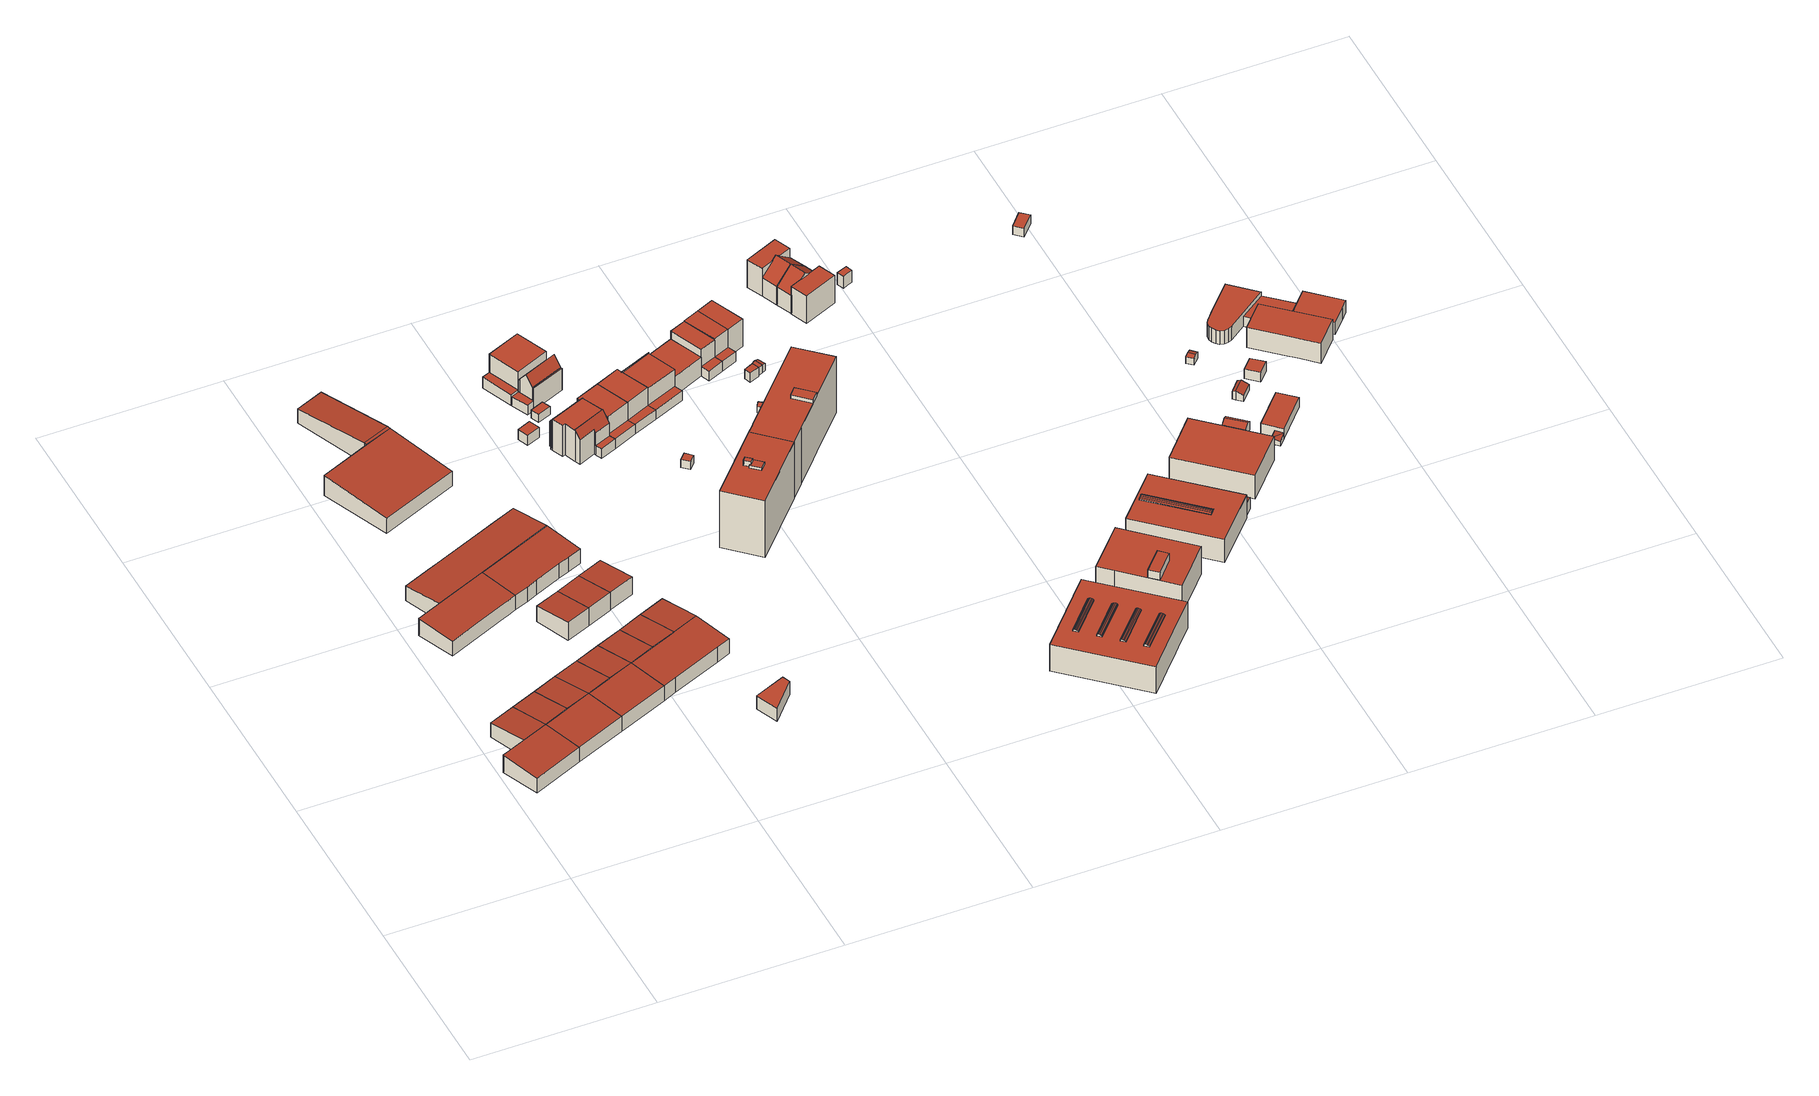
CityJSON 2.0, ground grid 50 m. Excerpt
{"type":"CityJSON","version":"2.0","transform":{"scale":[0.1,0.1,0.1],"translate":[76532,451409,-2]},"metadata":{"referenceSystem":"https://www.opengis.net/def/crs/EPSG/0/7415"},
"CityObjects":{
"building1":{"type":"Building","attributes":{"Volume":871.02,"Dakoppervlakte":167.24,"Muuroppervlakte":273.5,"Vloeroppervlakte":166.58,"hoogte_Z_max_in_m_NAP":5.71,"GEB_DOEL":"industriefunctie","dateOfConstruction":"1979-01-01","measuredHeight":5.72},"geometry":[{"type":"Solid","lod":"2","boundaries":[[[[0,1,2,3,4]],[[5,6,7,8,9]],[[5,9,1,0]],[[4,3,7,6,5,0]],[[7,3,2,8]],[[2,1,9,8]]]],"semantics":{"surfaces":[{"type":"GroundSurface"},{"type":"RoofSurface"},{"type":"WallSurface"}],"values":[[0,1,2,2,2,2]]}}]},
"building2":{"type":"Building","attributes":{"Volume":439.5,"Dakoppervlakte":85.41,"Muuroppervlakte":193.34,"Vloeroppervlakte":85.07,"hoogte_Z_max_in_m_NAP":5.71,"GEB_DOEL":"industriefunctie","dateOfConstruction":"1979-01-01","measuredHeight":5.65},"geometry":[{"type":"Solid","lod":"2","boundaries":[[[[10,11,12,13]],[[14,5,15,16]],[[12,11,16,15]],[[14,16,11,10]],[[14,10,13,5]],[[13,12,15,5]]]],"semantics":{"surfaces":[{"type":"GroundSurface"},{"type":"RoofSurface"},{"type":"WallSurface"}],"values":[[0,1,2,2,2,2]]}}]},
"building3":{"type":"Building","attributes":{"Volume":430.38,"Dakoppervlakte":84,"Muuroppervlakte":191.21,"Vloeroppervlakte":83.67,"hoogte_Z_max_in_m_NAP":5.71,"GEB_DOEL":"industriefunctie","dateOfConstruction":"1979-01-01","measuredHeight":5.63},"geometry":[{"type":"Solid","lod":"2","boundaries":[[[[13,12,17,18]],[[5,19,20,15]],[[17,12,15,20]],[[5,15,12,13]],[[18,19,5,13]],[[18,17,20,19]]]],"semantics":{"surfaces":[{"type":"GroundSurface"},{"type":"RoofSurface"},{"type":"WallSurface"}],"values":[[0,1,2,2,2,2]]}}]},
"building4":{"type":"Building","attributes":{"Volume":861.84,"Dakoppervlakte":167.31,"Muuroppervlakte":270.65,"Vloeroppervlakte":166.64,"hoogte_Z_max_in_m_NAP":5.71,"GEB_DOEL":"industriefunctie","dateOfConstruction":"1979-01-01","measuredHeight":5.66},"geometry":[{"type":"Solid","lod":"2","boundaries":[[[[1,0,21,22]],[[23,5,9,24]],[[0,5,23,21]],[[0,1,9,5]],[[22,24,9,1]],[[24,22,21,23]]]],"semantics":{"surfaces":[{"type":"GroundSurface"},{"type":"RoofSurface"},{"type":"WallSurface"}],"values":[[0,1,2,2,2,2]]}}]},
"building5":{"type":"Building","attributes":{"Volume":428.23,"Dakoppervlakte":83.01,"Muuroppervlakte":191.62,"Vloeroppervlakte":82.68,"hoogte_Z_max_in_m_NAP":5.71,"GEB_DOEL":"industriefunctie","dateOfConstruction":"1979-01-01","measuredHeight":5.67},"geometry":[{"type":"Solid","lod":"2","boundaries":[[[[25,26,27,21]],[[19,23,28,20]],[[23,19,25,21]],[[21,27,28,23]],[[26,20,28,27]],[[20,26,25,19]]]],"semantics":{"surfaces":[{"type":"GroundSurface"},{"type":"RoofSurface"},{"type":"WallSurface"}],"values":[[0,1,2,2,2,2]]}}]},
"building6":{"type":"Building","attributes":{"Volume":1281.34,"Dakoppervlakte":249.5,"Muuroppervlakte":346.56,"Vloeroppervlakte":270.67,"hoogte_Z_max_in_m_NAP":5.63,"GEB_DOEL":"industriefunctie","dateOfConstruction":"1979-01-01","measuredHeight":5.61},"geometry":[{"type":"MultiSurface","lod":"2","boundaries":[[[29,30,31,32,33,34,35]],[[36,37,38,39,40,41,42]],[[35,34,41,40]],[[29,35,40,39]],[[33,31,30,29,39,38,37,36,42]],[[42,41,34,33]]],"semantics":{"surfaces":[{"type":"GroundSurface"},{"type":"RoofSurface"},{"type":"WallSurface"}],"values":[0,1,2,2,2,2]}}]},
"building7":{"type":"Building","attributes":{"Volume":430.9,"Dakoppervlakte":84,"Muuroppervlakte":191.49,"Vloeroppervlakte":83.67,"hoogte_Z_max_in_m_NAP":5.71,"GEB_DOEL":"industriefunctie","dateOfConstruction":"1979-01-01","measuredHeight":5.64},"geometry":[{"type":"Solid","lod":"2","boundaries":[[[[43,44,45,46]],[[23,47,48,28]],[[43,46,28,48]],[[28,46,45,23]],[[44,47,23,45]],[[44,43,48,47]]]],"semantics":{"surfaces":[{"type":"GroundSurface"},{"type":"RoofSurface"},{"type":"WallSurface"}],"values":[[0,1,2,2,2,2]]}}]},
"building8":{"type":"Building","attributes":{"Volume":865.44,"Dakoppervlakte":166.97,"Muuroppervlakte":272.09,"Vloeroppervlakte":166.31,"hoogte_Z_max_in_m_NAP":5.71,"GEB_DOEL":"industriefunctie","dateOfConstruction":"1979-01-01","measuredHeight":5.69},"geometry":[{"type":"Solid","lod":"2","boundaries":[[[[49,50,22,21]],[[51,23,24,52]],[[51,49,21,23]],[[21,22,24,23]],[[50,52,24,22]],[[51,52,50,49]]]],"semantics":{"surfaces":[{"type":"GroundSurface"},{"type":"RoofSurface"},{"type":"WallSurface"}],"values":[[0,1,2,2,2,2]]}}]},
"building9":{"type":"Building","attributes":{"Volume":427.81,"Dakoppervlakte":83.23,"Muuroppervlakte":191.18,"Vloeroppervlakte":82.9,"hoogte_Z_max_in_m_NAP":5.71,"GEB_DOEL":"industriefunctie","dateOfConstruction":"1979-01-01","measuredHeight":5.65},"geometry":[{"type":"Solid","lod":"2","boundaries":[[[[44,43,53,54]],[[47,51,55,48]],[[53,43,48,55]],[[47,48,43,44]],[[47,44,54,51]],[[54,53,55,51]]]],"semantics":{"surfaces":[{"type":"GroundSurface"},{"type":"RoofSurface"},{"type":"WallSurface"}],"values":[[0,1,2,2,2,2]]}}]},
"building10":{"type":"Building","attributes":{"Volume":2204.13,"Dakoppervlakte":424.39,"Muuroppervlakte":516.07,"Vloeroppervlakte":422.9,"hoogte_Z_max_in_m_NAP":5.63,"GEB_DOEL":"industriefunctie","dateOfConstruction":"1979-01-01","measuredHeight":5.67},"geometry":[{"type":"Solid","lod":"2","boundaries":[[[[56,57,58,59,60,61,35,62,63,64]],[[65,66,67,68,69,40,70,71,72,73]],[[70,61,60,71]],[[61,70,40,69,68,63,62,35]],[[67,64,63,68]],[[67,66,65,73,72,71,60,59,58,57,56,64]]]],"semantics":{"surfaces":[{"type":"GroundSurface"},{"type":"RoofSurface"},{"type":"WallSurface"}],"values":[[0,1,2,2,2,2]]}}]},
"building11":{"type":"Building","attributes":{"Volume":406.27,"Dakoppervlakte":76.47,"Muuroppervlakte":188.69,"Vloeroppervlakte":76.23,"hoogte_Z_max_in_m_NAP":5.67,"GEB_DOEL":"industriefunctie","dateOfConstruction":"2003-01-01","measuredHeight":5.74},"geometry":[{"type":"Solid","lod":"2","boundaries":[[[[74,75,76,77]],[[78,79,80,81]],[[76,75,80,79]],[[75,74,81,80]],[[78,81,74,77]],[[77,76,79,78]]]],"semantics":{"surfaces":[{"type":"GroundSurface"},{"type":"RoofSurface"},{"type":"WallSurface"}],"values":[[0,1,2,2,2,2]]}}]},
"building12":{"type":"Building","attributes":{"Volume":2698.04,"Dakoppervlakte":483.05,"Muuroppervlakte":493.08,"Vloeroppervlakte":481.31,"hoogte_Z_max_in_m_NAP":6.41,"GEB_DOEL":"industriefunctie","dateOfConstruction":"1979-01-01","measuredHeight":6.5},"geometry":[{"type":"Solid","lod":"2","boundaries":[[[[82,83,84,85,86]],[[87,88,89,90,91]],[[87,86,85,84,89,88]],[[84,83,90,89]],[[82,91,90,83]],[[87,91,82,86]]]],"semantics":{"surfaces":[{"type":"GroundSurface"},{"type":"RoofSurface"},{"type":"WallSurface"}],"values":[[0,1,2,2,2,2]]}}]},
"building13":{"type":"Building","attributes":{"Volume":439.8,"Dakoppervlakte":85.73,"Muuroppervlakte":193.16,"Vloeroppervlakte":85.39,"hoogte_Z_max_in_m_NAP":5.71,"GEB_DOEL":"industriefunctie","dateOfConstruction":"1979-01-01","measuredHeight":5.64},"geometry":[{"type":"Solid","lod":"2","boundaries":[[[[54,53,92,93]],[[51,94,95,55]],[[92,53,55,95]],[[55,53,54,51]],[[93,94,51,54]],[[93,92,95,94]]]],"semantics":{"surfaces":[{"type":"GroundSurface"},{"type":"RoofSurface"},{"type":"WallSurface"}],"values":[[0,1,2,2,2,2]]}}]},
"building14":{"type":"Building","attributes":{"Volume":1312.26,"Dakoppervlakte":253.87,"Muuroppervlakte":353.5,"Vloeroppervlakte":252.98,"hoogte_Z_max_in_m_NAP":5.63,"GEB_DOEL":"industriefunctie","dateOfConstruction":"1979-01-01","measuredHeight":5.65},"geometry":[{"type":"Solid","lod":"2","boundaries":[[[[96,29,35,61,97,98,99,100]],[[101,102,103,70,40,39,104,105]],[[61,35,40,70]],[[35,29,39,40]],[[29,96,104,39]],[[105,104,96,100]],[[100,99,101,105]],[[102,101,99,98]],[[98,97,103,102]],[[97,61,70,103]]]],"semantics":{"surfaces":[{"type":"GroundSurface"},{"type":"RoofSurface"},{"type":"WallSurface"}],"values":[[0,1,2,2,2,2,2,2,2,2]]}}]},
"building15":{"type":"Building","attributes":{"Volume":1049.95,"Dakoppervlakte":187.93,"Muuroppervlakte":345.58,"Vloeroppervlakte":187.18,"hoogte_Z_max_in_m_NAP":6.45,"GEB_DOEL":"industriefunctie","dateOfConstruction":"1979-01-01","measuredHeight":6.56},"geometry":[{"type":"Solid","lod":"2","boundaries":[[[[85,106,107,108,109,86]],[[88,87,110,111]],[[112,113,111,110]],[[87,88,85,86]],[[108,107,113,112]],[[107,106,111,113]],[[87,86,109,108,112,110]],[[106,85,88,111]]]],"semantics":{"surfaces":[{"type":"GroundSurface"},{"type":"RoofSurface"},{"type":"WallSurface"}],"values":[[0,1,1,2,2,2,2,2]]}}]},
"building16":{"type":"Building","attributes":{"Volume":421.11,"Dakoppervlakte":79.21,"Muuroppervlakte":191.66,"Vloeroppervlakte":78.96,"hoogte_Z_max_in_m_NAP":5.68,"GEB_DOEL":"industriefunctie","dateOfConstruction":"2003-01-01","measuredHeight":5.74},"geometry":[{"type":"Solid","lod":"2","boundaries":[[[[114,76,75,115]],[[80,79,116,117]],[[80,75,76,79]],[[116,79,76,114]],[[116,114,115,117]],[[75,80,117,115]]]],"semantics":{"surfaces":[{"type":"GroundSurface"},{"type":"RoofSurface"},{"type":"WallSurface"}],"values":[[0,1,2,2,2,2]]}}]},
"building17":{"type":"Building","attributes":{"Volume":430.79,"Dakoppervlakte":83.38,"Muuroppervlakte":192.35,"Vloeroppervlakte":83.05,"hoogte_Z_max_in_m_NAP":5.71,"GEB_DOEL":"industriefunctie","dateOfConstruction":"1979-01-01","measuredHeight":5.68},"geometry":[{"type":"Solid","lod":"2","boundaries":[[[[118,119,120,121]],[[94,122,123,95]],[[118,121,95,123]],[[95,121,120,94]],[[119,122,94,120]],[[118,123,122,119]]]],"semantics":{"surfaces":[{"type":"GroundSurface"},{"type":"RoofSurface"},{"type":"WallSurface"}],"values":[[0,1,2,2,2,2]]}}]},
"building18":{"type":"Building","attributes":{"Volume":1318.13,"Dakoppervlakte":254.86,"Muuroppervlakte":354.88,"Vloeroppervlakte":253.85,"hoogte_Z_max_in_m_NAP":5.71,"GEB_DOEL":"industriefunctie","dateOfConstruction":"1979-01-01","measuredHeight":5.68},"geometry":[{"type":"Solid","lod":"2","boundaries":[[[[124,125,126,127,50,49]],[[128,129,51,52,130,131]],[[124,49,51,129]],[[50,127,130,52]],[[131,130,127,126]],[[125,128,131,126]],[[49,50,52,51]],[[129,128,125,124]]]],"semantics":{"surfaces":[{"type":"GroundSurface"},{"type":"RoofSurface"},{"type":"WallSurface"}],"values":[[0,1,2,2,2,2,2,2]]}}]},
"building19":{"type":"Building","attributes":{"Volume":422.95,"Dakoppervlakte":79.86,"Muuroppervlakte":191.62,"Vloeroppervlakte":79.61,"hoogte_Z_max_in_m_NAP":5.68,"GEB_DOEL":"industriefunctie","dateOfConstruction":"2003-01-01","measuredHeight":5.72},"geometry":[{"type":"Solid","lod":"2","boundaries":[[[[132,133,134,135]],[[117,116,136,137]],[[117,132,135,116]],[[135,134,136,116]],[[136,134,133,137]],[[133,132,117,137]]]],"semantics":{"surfaces":[{"type":"GroundSurface"},{"type":"RoofSurface"},{"type":"WallSurface"}],"values":[[0,1,2,2,2,2]]}}]},
"building20":{"type":"Building","attributes":{"Volume":452.72,"Dakoppervlakte":86.94,"Muuroppervlakte":197.26,"Vloeroppervlakte":86.6,"hoogte_Z_max_in_m_NAP":5.71,"GEB_DOEL":"industriefunctie","dateOfConstruction":"1979-01-01","measuredHeight":5.72},"geometry":[{"type":"Solid","lod":"2","boundaries":[[[[118,138,124,119]],[[129,139,123,122]],[[119,124,129,122]],[[129,124,138,139]],[[118,123,139,138]],[[123,118,119,122]]]],"semantics":{"surfaces":[{"type":"GroundSurface"},{"type":"RoofSurface"},{"type":"WallSurface"}],"values":[[0,1,2,2,2,2]]}}]},
"building21":{"type":"Building","attributes":{"Volume":180.31,"Dakoppervlakte":42.9,"Muuroppervlakte":120.93,"Vloeroppervlakte":42.9,"hoogte_Z_max_in_m_NAP":4.22,"GEB_DOEL":"overige gebruiksfunctie","dateOfConstruction":"2004-01-01","measuredHeight":4.2},"geometry":[{"type":"Solid","lod":"2","boundaries":[[[[140,141,142,143]],[[144,145,146,147]],[[142,145,144,143]],[[142,141,146,145]],[[146,141,140,147]],[[140,143,144,147]]]],"semantics":{"surfaces":[{"type":"GroundSurface"},{"type":"RoofSurface"},{"type":"WallSurface"}],"values":[[0,1,2,2,2,2]]}}]},
"building22":{"type":"Building","attributes":{"Volume":42.44,"Dakoppervlakte":12.78,"Muuroppervlakte":47.75,"Vloeroppervlakte":12.78,"hoogte_Z_max_in_m_NAP":2.53,"GEB_DOEL":"onbekend","dateOfConstruction":"2015-01-01","measuredHeight":3.32},"geometry":[{"type":"Solid","lod":"2","boundaries":[[[[148,149,150,151]],[[152,153,154,155]],[[148,151,155,154]],[[151,150,152,155]],[[149,153,152,150]],[[148,154,153,149]]]],"semantics":{"surfaces":[{"type":"GroundSurface"},{"type":"RoofSurface"},{"type":"WallSurface"}],"values":[[0,1,2,2,2,2]]}}]},
"building23":{"type":"Building","attributes":{"Volume":25.96,"Dakoppervlakte":9.81,"Muuroppervlakte":33.98,"Vloeroppervlakte":9.81,"hoogte_Z_max_in_m_NAP":2.54,"GEB_DOEL":"onbekend","dateOfConstruction":"2015-01-01","measuredHeight":2.65},"geometry":[{"type":"Solid","lod":"2","boundaries":[[[[156,157,158,159]],[[160,161,162,163]],[[156,159,161,160]],[[159,158,162,161]],[[162,158,157,163]],[[157,156,160,163]]]],"semantics":{"surfaces":[{"type":"GroundSurface"},{"type":"RoofSurface"},{"type":"WallSurface"}],"values":[[0,1,2,2,2,2]]}}]},
"building24":{"type":"Building","attributes":{"Volume":1027.48,"Dakoppervlakte":139.27,"Muuroppervlakte":381.66,"Vloeroppervlakte":113.25,"hoogte_Z_max_in_m_NAP":10.11,"GEB_DOEL":"woonfunctie","dateOfConstruction":"2015-01-01","measuredHeight":10.22},"geometry":[{"type":"Solid","lod":"2","boundaries":[[[[164,165,166,167,168,169,170,171,172,173,174,175,176,177,178,179]],[[180,181,182,183,184,185]],[[186,187,188,189,190,191]],[[192,193,194,195,196,197]],[[198,199,200,201]],[[185,179,178,180]],[[180,178,177,181]],[[177,176,182,181]],[[183,169,168,184]],[[184,168,167,191,190]],[[191,167,166,186]],[[188,187,165,164]],[[185,189,188,164,179]],[[190,189,185,184]],[[194,193,198,170,169,183]],[[195,182,176,175,196]],[[175,174,197,196]],[[192,197,174,173,199]],[[171,170,198,201]],[[172,200,199,173]],[[171,201,200,172]],[[199,198,193,192]],[[194,183,182,195]],[[187,186,166,165]]]],"semantics":{"surfaces":[{"type":"GroundSurface"},{"type":"RoofSurface"},{"type":"WallSurface"}],"values":[[0,1,1,1,1,2,2,2,2,2,2,2,2,2,2,2,2,2,2,2,2,2,2,2]]}}]},
"building25":{"type":"Building","attributes":{"Volume":978.69,"Dakoppervlakte":118.66,"Muuroppervlakte":384.11,"Vloeroppervlakte":118.66,"hoogte_Z_max_in_m_NAP":9.33,"GEB_DOEL":"woonfunctie","dateOfConstruction":"2017-01-01","measuredHeight":9.38},"geometry":[{"type":"Solid","lod":"2","boundaries":[[[[202,203,204,205,206,207]],[[208,209,210,211]],[[212,213,214,215]],[[202,207,209,208]],[[207,206,215,210,209]],[[203,202,208,211,214]],[[215,206,205,212]],[[205,204,213,212]],[[214,213,204,203]],[[214,211,210,215]]]],"semantics":{"surfaces":[{"type":"GroundSurface"},{"type":"RoofSurface"},{"type":"WallSurface"}],"values":[[0,1,1,2,2,2,2,2,2,2]]}}]},
"building26":{"type":"Building","attributes":{"Volume":464.04,"Dakoppervlakte":89.88,"Muuroppervlakte":244.15,"Vloeroppervlakte":62.99,"hoogte_Z_max_in_m_NAP":9.89,"GEB_DOEL":"woonfunctie","dateOfConstruction":"2015-01-01","measuredHeight":9.99},"geometry":[{"type":"Solid","lod":"2","boundaries":[[[[216,217,218,219,220,204,203,202,221]],[[222,223,224,225]],[[226,224,223,227]],[[228,229,230,231,232,233]],[[234,235,236,237]],[[238,239,240,241]],[[227,223,216,221,238]],[[217,216,223,222,237]],[[228,203,204,229]],[[204,220,230,229]],[[237,236,218,217]],[[236,235,231,219,218]],[[231,235,234,232]],[[239,238,221,202]],[[203,228,240,239,202]],[[240,228,233,241]],[[241,226,227,238]],[[241,233,232,234,225,224,226]],[[225,234,237,222]],[[219,231,230,220]]]],"semantics":{"surfaces":[{"type":"GroundSurface"},{"type":"RoofSurface"},{"type":"WallSurface"}],"values":[[0,1,1,1,1,1,2,2,2,2,2,2,2,2,2,2,2,2,2,2]]}}]},
"building27":{"type":"Building","attributes":{"Volume":691.19,"Dakoppervlakte":89.51,"Muuroppervlakte":319.55,"Vloeroppervlakte":89.51,"hoogte_Z_max_in_m_NAP":8.75,"GEB_DOEL":"woonfunctie","dateOfConstruction":"2015-01-01","measuredHeight":8.86},"geometry":[{"type":"Solid","lod":"2","boundaries":[[[[167,242,243,244,171,245]],[[246,247,248,249]],[[201,250,251,252]],[[243,242,247,246,251]],[[167,248,247,242]],[[167,245,252,249,248]],[[245,171,201,252]],[[171,244,250,201]],[[244,243,251,250]],[[252,251,246,249]]]],"semantics":{"surfaces":[{"type":"GroundSurface"},{"type":"RoofSurface"},{"type":"WallSurface"}],"values":[[0,1,1,2,2,2,2,2,2,2]]}}]},
"building28":{"type":"Building","attributes":{"Volume":4784.88,"Dakoppervlakte":261.88,"Muuroppervlakte":1264.85,"Vloeroppervlakte":261.88,"hoogte_Z_max_in_m_NAP":19.73,"GEB_DOEL":"woonfunctie","dateOfConstruction":"2018-01-01","measuredHeight":19.78},"geometry":[{"type":"Solid","lod":"2","boundaries":[[[[253,254,255,256]],[[257,258,259,260],[261,262,263,264,265,266,267,268]],[[269,270,271,272,273,274,275,276]],[[277,278,279,280]],[[259,254,253,260]],[[253,256,257,260]],[[254,259,258,255]],[[275,274,280,279]],[[270,269,264,263]],[[270,263,262,271]],[[271,262,261,272]],[[272,261,268,273]],[[269,276,265,264]],[[277,267,266,278]],[[279,278,266,265,276,275]],[[280,274,273,268,267,277]],[[256,255,258,257]]]],"semantics":{"surfaces":[{"type":"GroundSurface"},{"type":"RoofSurface"},{"type":"WallSurface"}],"values":[[0,1,1,1,2,2,2,2,2,2,2,2,2,2,2,2,2]]}}]},
"building29":{"type":"Building","attributes":{"Volume":15.16,"Dakoppervlakte":6.11,"Muuroppervlakte":24.53,"Vloeroppervlakte":6.11,"hoogte_Z_max_in_m_NAP":2.3,"GEB_DOEL":"onbekend","dateOfConstruction":"2017-01-01","measuredHeight":2.48},"geometry":[{"type":"Solid","lod":"2","boundaries":[[[[281,282,283,284]],[[285,286,287,288]],[[285,281,284,286]],[[284,283,287,286]],[[282,288,287,283]],[[282,281,285,288]]]],"semantics":{"surfaces":[{"type":"GroundSurface"},{"type":"RoofSurface"},{"type":"WallSurface"}],"values":[[0,1,2,2,2,2]]}}]},
"building30":{"type":"Building","attributes":{"Volume":692.75,"Dakoppervlakte":90.22,"Muuroppervlakte":318.99,"Vloeroppervlakte":90.22,"hoogte_Z_max_in_m_NAP":8.71,"GEB_DOEL":"woonfunctie","dateOfConstruction":"2015-01-01","measuredHeight":8.82},"geometry":[{"type":"Solid","lod":"2","boundaries":[[[[289,290,291,244,243,242]],[[292,247,246,293]],[[250,294,295,251]],[[290,289,292,293,295]],[[289,242,247,292]],[[246,247,242,243,251]],[[251,243,244,250]],[[294,250,244,291]],[[294,291,290,295]],[[251,295,293,246]]]],"semantics":{"surfaces":[{"type":"GroundSurface"},{"type":"RoofSurface"},{"type":"WallSurface"}],"values":[[0,1,1,2,2,2,2,2,2,2]]}}]},
"building31":{"type":"Building","attributes":{"Volume":884.4,"Dakoppervlakte":132.6,"Muuroppervlakte":333.47,"Vloeroppervlakte":119,"hoogte_Z_max_in_m_NAP":8.91,"GEB_DOEL":"woonfunctie","dateOfConstruction":"2014-01-01","measuredHeight":9.03},"geometry":[{"type":"Solid","lod":"2","boundaries":[[[[296,297,291,290,298,289,299,300]],[[301,302,303,304]],[[305,306,307,308]],[[294,309,310,295]],[[298,290,295,301,304]],[[303,300,299,305,308]],[[299,289,306,305]],[[289,298,304,307,306]],[[308,307,304,303]],[[290,291,294,295]],[[291,297,309,294]],[[296,310,309,297]],[[310,302,301,295]],[[296,300,303,302,310]]]],"semantics":{"surfaces":[{"type":"GroundSurface"},{"type":"RoofSurface"},{"type":"WallSurface"}],"values":[[0,1,1,1,2,2,2,2,2,2,2,2,2,2]]}}]},
"building32":{"type":"Building","attributes":{"Volume":584.83,"Dakoppervlakte":95.85,"Muuroppervlakte":244.29,"Vloeroppervlakte":95.81,"hoogte_Z_max_in_m_NAP":8.91,"GEB_DOEL":"woonfunctie","dateOfConstruction":"2015-01-01","measuredHeight":9.04},"geometry":[{"type":"Solid","lod":"2","boundaries":[[[[311,312,313,296,300,299]],[[314,315,316,317,318]],[[319,305,308]],[[313,312,314,318]],[[299,320,315,314,312,311]],[[313,318,317,296]],[[315,320,305,319]],[[308,305,320,316]],[[296,317,316,320,299,300]],[[319,308,316,315]]]],"semantics":{"surfaces":[{"type":"GroundSurface"},{"type":"RoofSurface"},{"type":"WallSurface"}],"values":[[0,1,1,2,2,2,2,2,2,2]]}}]},
"building33":{"type":"Building","attributes":{"Volume":6848.56,"Dakoppervlakte":375.97,"Muuroppervlakte":1624.49,"Vloeroppervlakte":375.98,"hoogte_Z_max_in_m_NAP":19.27,"GEB_DOEL":"woonfunctie","dateOfConstruction":"2016-01-01","measuredHeight":19.25},"geometry":[{"type":"Solid","lod":"2","boundaries":[[[[256,321,322,323,324,325,326,327,328,329,330,331,253]],[[332,333,334,335,336,337,257,260,338,339,340,341,342,343,344]],[[345,346,347,348]],[[327,326,332,344]],[[334,324,323,322,336,335]],[[322,321,337,336]],[[321,256,257,337]],[[256,253,260,257]],[[253,331,338,260]],[[345,348,342,341]],[[340,346,345,341]],[[340,339,347,346]],[[347,339,342,348]],[[326,325,324,334,333,332]],[[338,331,330,329,328,327,344,343,342,339]]]],"semantics":{"surfaces":[{"type":"GroundSurface"},{"type":"RoofSurface"},{"type":"WallSurface"}],"values":[[0,1,1,2,2,2,2,2,2,2,2,2,2,2,2]]}}]},
"building34":{"type":"Building","attributes":{"Volume":450.12,"Dakoppervlakte":59.58,"Muuroppervlakte":271.86,"Vloeroppervlakte":59.58,"hoogte_Z_max_in_m_NAP":8.61,"GEB_DOEL":"woonfunctie","dateOfConstruction":"2015-01-01","measuredHeight":8.7},"geometry":[{"type":"Solid","lod":"2","boundaries":[[[[349,350,313,312,351,352]],[[353,354,355,356]],[[357,358,359,360]],[[352,351,353,356,359]],[[353,351,312,354]],[[355,354,312,313,360]],[[313,350,357,360]],[[357,350,349,358]],[[358,349,352,359]],[[356,355,360,359]]]],"semantics":{"surfaces":[{"type":"GroundSurface"},{"type":"RoofSurface"},{"type":"WallSurface"}],"values":[[0,1,1,2,2,2,2,2,2,2]]}}]},
"building35":{"type":"Building","attributes":{"Volume":11.98,"Dakoppervlakte":5.92,"Muuroppervlakte":19.94,"Vloeroppervlakte":5.07,"hoogte_Z_max_in_m_NAP":2.42,"GEB_DOEL":"onbekend","dateOfConstruction":"2016-01-01","measuredHeight":2.66},"geometry":[{"type":"Solid","lod":"2","boundaries":[[[[361,362,363,364,365,366]],[[367,368,369,370]],[[371,372,369,368]],[[364,363,367,370]],[[366,372,371,361]],[[365,369,372,366]],[[368,367,363,362,361,371]],[[365,364,370,369]]]],"semantics":{"surfaces":[{"type":"GroundSurface"},{"type":"RoofSurface"},{"type":"WallSurface"}],"values":[[0,1,1,2,2,2,2,2]]}}]},
"building36":{"type":"Building","attributes":{"Volume":466.03,"Dakoppervlakte":60.28,"Muuroppervlakte":279.03,"Vloeroppervlakte":60.28,"hoogte_Z_max_in_m_NAP":8.76,"GEB_DOEL":"woonfunctie","dateOfConstruction":"2015-01-01","measuredHeight":8.91},"geometry":[{"type":"Solid","lod":"2","boundaries":[[[[373,374,349,352,351,375,376]],[[377,378,379,380]],[[359,358,381,382,383]],[[383,376,375,378,377]],[[379,378,375,351]],[[380,379,351,352,359]],[[352,349,358,359]],[[349,374,381,358]],[[383,382,381,374,373,376]],[[383,377,380,359]]]],"semantics":{"surfaces":[{"type":"GroundSurface"},{"type":"RoofSurface"},{"type":"WallSurface"}],"values":[[0,1,1,2,2,2,2,2,2,2]]}}]},
"building37":{"type":"Building","attributes":{"Volume":16.55,"Dakoppervlakte":5.64,"Muuroppervlakte":28.33,"Vloeroppervlakte":5.64,"hoogte_Z_max_in_m_NAP":2.45,"GEB_DOEL":"onbekend","dateOfConstruction":"2015-01-01","measuredHeight":2.94},"geometry":[{"type":"Solid","lod":"2","boundaries":[[[[384,385,386,387]],[[388,389,390,391]],[[391,386,385,388]],[[385,384,389,388]],[[387,390,389,384]],[[387,386,391,390]]]],"semantics":{"surfaces":[{"type":"GroundSurface"},{"type":"RoofSurface"},{"type":"WallSurface"}],"values":[[0,1,2,2,2,2]]}}]},
"building38":{"type":"Building","attributes":{"Volume":5886.95,"Dakoppervlakte":679.56,"Muuroppervlakte":934.88,"Vloeroppervlakte":674.94,"hoogte_Z_max_in_m_NAP":9.07,"GEB_DOEL":"industriefunctie","dateOfConstruction":"1975-01-01","measuredHeight":9.2},"geometry":[{"type":"Solid","lod":"2","boundaries":[[[[392,393,394,395,396,397,398,399,400,401]],[[402,403,404,405,406,407,408,409,410,411],[412,413,414,415],[416,417,418,419],[420,421,422,423,424],[425,426,427,428]],[[429,430,431,432]],[[433,434,430,429]],[[435,436,434,433]],[[437,436,435,438]],[[438,439,440,437]],[[441,442,443,444]],[[445,446,443,442]],[[447,448,446,445]],[[449,448,447,450]],[[451,449,450,452]],[[453,454,455,456]],[[457,455,454,458]],[[459,460,457,458]],[[459,461,462,460]],[[463,464,462,461]],[[465,466,467,468]],[[468,469,470,465]],[[471,470,469,472]],[[472,473,474,471]],[[467,466,475,476]],[[405,392,401,400,407,406]],[[400,399,408,407]],[[408,399,398,397,410,409]],[[392,405,404,403,402,411,410,397,396,395,394,393]],[[438,435,433,429,432,419,418,439]],[[439,418,417,440]],[[430,434,436,437,440,417,416,431]],[[432,431,416,419]],[[450,447,445,442,441,426,425,452]],[[428,451,452,425]],[[443,446,448,449,451,428,427,444]],[[441,444,427,426]],[[461,459,458,454,453,414,413,463]],[[463,413,412,464]],[[455,457,460,462,464,412,415,456]],[[473,472,469,468,422,421]],[[420,474,473,421]],[[466,465,470,471,474,420,424,475]],[[475,424,423,476]],[[468,467,476,423,422]],[[453,456,415,414]]]],"semantics":{"surfaces":[{"type":"GroundSurface"},{"type":"RoofSurface"},{"type":"WallSurface"}],"values":[[0,1,1,1,1,1,1,1,1,1,1,1,1,1,1,1,1,1,1,1,1,1,2,2,2,2,2,2,2,2,2,2,2,2,2,2,2,2,2,2,2,2,2]]}}]},
"building39":{"type":"Building","attributes":{"Volume":453.37,"Dakoppervlakte":51.17,"Muuroppervlakte":267.92,"Vloeroppervlakte":51.17,"hoogte_Z_max_in_m_NAP":8.75,"GEB_DOEL":"woonfunctie","dateOfConstruction":"2016-01-01","measuredHeight":8.86},"geometry":[{"type":"Solid","lod":"2","boundaries":[[[[375,477,478,373]],[[378,479,480,481]],[[375,373,479,378]],[[373,478,480,479]],[[477,481,480,478]],[[378,481,477,375]]]],"semantics":{"surfaces":[{"type":"GroundSurface"},{"type":"RoofSurface"},{"type":"WallSurface"}],"values":[[0,1,2,2,2,2]]}}]},
"building40":{"type":"Building","attributes":{"Volume":13.02,"Dakoppervlakte":5.57,"Muuroppervlakte":21.73,"Vloeroppervlakte":5.34,"hoogte_Z_max_in_m_NAP":2.31,"GEB_DOEL":"onbekend","dateOfConstruction":"2016-01-01","measuredHeight":2.61},"geometry":[{"type":"Solid","lod":"2","boundaries":[[[[482,483,484,485,486,487]],[[488,489,490,491]],[[492,493,491,490]],[[492,482,487,493]],[[488,485,484,489]],[[483,490,489,484]],[[493,487,486,485,488,491]],[[492,490,483,482]]]],"semantics":{"surfaces":[{"type":"GroundSurface"},{"type":"RoofSurface"},{"type":"WallSurface"}],"values":[[0,1,1,2,2,2,2,2]]}}]},
"building41":{"type":"Building","attributes":{"Volume":2996.79,"Dakoppervlakte":330.28,"Muuroppervlakte":708.32,"Vloeroppervlakte":330.28,"hoogte_Z_max_in_m_NAP":11.11,"GEB_DOEL":"industriefunctie","dateOfConstruction":"1971-01-01","measuredHeight":11.22},"geometry":[{"type":"Solid","lod":"2","boundaries":[[[[494,495,496,497,498,499,500]],[[501,502,503,504,505,506,507],[508,509,510,511]],[[512,513,514,515]],[[496,495,506,505]],[[507,506,495,494]],[[494,500,501,507]],[[500,499,502,501]],[[499,498,503,502]],[[509,512,515,510]],[[508,513,512,509]],[[511,514,513,508]],[[515,514,511,510]],[[503,498,497,496,505,504]]]],"semantics":{"surfaces":[{"type":"GroundSurface"},{"type":"RoofSurface"},{"type":"WallSurface"}],"values":[[0,1,1,2,2,2,2,2,2,2,2,2,2]]}}]},
"building42":{"type":"Building","attributes":{"Volume":430.25,"Dakoppervlakte":48.11,"Muuroppervlakte":264.7,"Vloeroppervlakte":48.11,"hoogte_Z_max_in_m_NAP":8.8,"GEB_DOEL":"woonfunctie","dateOfConstruction":"2015-01-01","measuredHeight":8.94},"geometry":[{"type":"Solid","lod":"2","boundaries":[[[[516,517,518,519]],[[520,521,522,523]],[[516,519,521,520]],[[519,518,522,521]],[[517,523,522,518]],[[516,520,523,517]]]],"semantics":{"surfaces":[{"type":"GroundSurface"},{"type":"RoofSurface"},{"type":"WallSurface"}],"values":[[0,1,2,2,2,2]]}}]},
"building43":{"type":"Building","attributes":{"Volume":382.4,"Dakoppervlakte":61.23,"Muuroppervlakte":216.92,"Vloeroppervlakte":47.91,"hoogte_Z_max_in_m_NAP":9.88,"GEB_DOEL":"woonfunctie","dateOfConstruction":"2015-01-01","measuredHeight":9.97},"geometry":[{"type":"Solid","lod":"2","boundaries":[[[[524,525,526,519,527,518]],[[528,529,530,531]],[[532,531,530,533]],[[533,524,518,532]],[[528,519,526,529]],[[530,529,526,525]],[[532,518,527,519,528,531]],[[525,524,533,530]]]],"semantics":{"surfaces":[{"type":"GroundSurface"},{"type":"RoofSurface"},{"type":"WallSurface"}],"values":[[0,1,1,2,2,2,2,2]]}}]},
"building44":{"type":"Building","attributes":{"Volume":381.42,"Dakoppervlakte":61.39,"Muuroppervlakte":215.88,"Vloeroppervlakte":48.04,"hoogte_Z_max_in_m_NAP":9.88,"GEB_DOEL":"woonfunctie","dateOfConstruction":"2016-01-01","measuredHeight":9.93},"geometry":[{"type":"Solid","lod":"2","boundaries":[[[[534,535,536,537,538,539]],[[529,540,541,530]],[[542,533,530,541]],[[540,529,534,539]],[[542,537,536,533]],[[535,530,533,536]],[[540,539,538,537,542,541]],[[535,534,529,530]]]],"semantics":{"surfaces":[{"type":"GroundSurface"},{"type":"RoofSurface"},{"type":"WallSurface"}],"values":[[0,1,1,2,2,2,2,2]]}}]},
"building45":{"type":"Building","attributes":{"Volume":454.62,"Dakoppervlakte":51.13,"Muuroppervlakte":268.7,"Vloeroppervlakte":51.13,"hoogte_Z_max_in_m_NAP":8.76,"GEB_DOEL":"woonfunctie","dateOfConstruction":"2016-01-01","measuredHeight":8.89},"geometry":[{"type":"Solid","lod":"2","boundaries":[[[[543,544,545,546]],[[547,548,549,550]],[[543,546,548,547]],[[546,545,549,548]],[[544,550,549,545]],[[544,543,547,550]]]],"semantics":{"surfaces":[{"type":"GroundSurface"},{"type":"RoofSurface"},{"type":"WallSurface"}],"values":[[0,1,2,2,2,2]]}}]},
"building46":{"type":"Building","attributes":{"Volume":23.34,"Dakoppervlakte":5.9,"Muuroppervlakte":39.22,"Vloeroppervlakte":5.9,"hoogte_Z_max_in_m_NAP":2.44,"GEB_DOEL":"onbekend","dateOfConstruction":"2016-01-01","measuredHeight":3.95},"geometry":[{"type":"Solid","lod":"2","boundaries":[[[[551,552,553,554,555,556]],[[557,558,559,560,561,562]],[[551,556,560,559]],[[554,553,557,562]],[[557,553,552,551,559,558]],[[560,556,555,554,562,561]]]],"semantics":{"surfaces":[{"type":"GroundSurface"},{"type":"RoofSurface"},{"type":"WallSurface"}],"values":[[0,1,2,2,2,2]]}}]},
"building47":{"type":"Building","attributes":{"Volume":3408.22,"Dakoppervlakte":494.28,"Muuroppervlakte":652.76,"Vloeroppervlakte":492.02,"hoogte_Z_max_in_m_NAP":7.88,"GEB_DOEL":"industriefunctie","dateOfConstruction":"1975-01-01","measuredHeight":7.94},"geometry":[{"type":"Solid","lod":"2","boundaries":[[[[563,564,565,566,567,568,569,570]],[[571,572,573,574,575],[576,577,578,579,580,581,582,583,584,585,586,587]],[[588,589,590,591]],[[592,593,589,588]],[[593,592,594,595]],[[595,594,596,597]],[[597,596,598,599]],[[600,601,602,603]],[[565,564,572,571]],[[564,563,573,572]],[[563,570,574,573]],[[588,591,584,583]],[[592,588,583,582]],[[592,582,581,594]],[[594,581,580,596]],[[599,598,579,578]],[[578,577,597,599]],[[595,597,577,576]],[[593,595,576,587]],[[589,593,587,586]],[[590,589,586,585]],[[590,585,584,591]],[[569,568,600,603]],[[600,568,567,601]],[[602,601,567,566]],[[603,602,566,565,571,575,574,570,569]],[[598,596,580,579]]]],"semantics":{"surfaces":[{"type":"GroundSurface"},{"type":"RoofSurface"},{"type":"WallSurface"}],"values":[[0,1,1,1,1,1,1,1,2,2,2,2,2,2,2,2,2,2,2,2,2,2,2,2,2,2,2]]}}]},
"building48":{"type":"Building","attributes":{"Volume":2490.65,"Dakoppervlakte":330.17,"Muuroppervlakte":558.32,"Vloeroppervlakte":533.9,"hoogte_Z_max_in_m_NAP":7.42,"GEB_DOEL":"industriefunctie","dateOfConstruction":"1987-01-01","measuredHeight":7.54},"geometry":[{"type":"Solid","lod":"2","boundaries":[[[[604,605,606,607]],[[608,609,610,611]],[[606,605,611,610]],[[604,608,611,605]],[[604,607,609,608]],[[607,606,610,609]]]],"semantics":{"surfaces":[{"type":"GroundSurface"},{"type":"RoofSurface"},{"type":"WallSurface"}],"values":[[0,1,2,2,2,2]]}}]},
"building49":{"type":"Building","attributes":{"Volume":56,"Dakoppervlakte":20.26,"Muuroppervlakte":50.94,"Vloeroppervlakte":18.85,"hoogte_Z_max_in_m_NAP":3.21,"GEB_DOEL":"onbekend","dateOfConstruction":"1970-01-01","measuredHeight":3.29},"geometry":[{"type":"Solid","lod":"2","boundaries":[[[[612,613,614,615,616,617]],[[618,619,620,621]],[[622,621,620,623]],[[615,614,619,618]],[[617,622,623,612]],[[616,621,622,617]],[[620,619,614,613,612,623]],[[616,615,618,621]]]],"semantics":{"surfaces":[{"type":"GroundSurface"},{"type":"RoofSurface"},{"type":"WallSurface"}],"values":[[0,1,1,2,2,2,2,2]]}}]},
"building50":{"type":"Building","attributes":{"Volume":12.75,"Dakoppervlakte":5.98,"Muuroppervlakte":20.58,"Vloeroppervlakte":5.66,"hoogte_Z_max_in_m_NAP":2.31,"GEB_DOEL":"onbekend","dateOfConstruction":"1994-01-01","measuredHeight":2.47},"geometry":[{"type":"Solid","lod":"2","boundaries":[[[[624,625,626,627,628,629]],[[630,631,632,633]],[[634,635,632,631]],[[624,629,630,633]],[[627,626,635,634]],[[625,632,635,626]],[[634,631,630,629,628,627]],[[625,624,633,632]]]],"semantics":{"surfaces":[{"type":"GroundSurface"},{"type":"RoofSurface"},{"type":"WallSurface"}],"values":[[0,1,1,2,2,2,2,2]]}}]},
"building51":{"type":"Building","attributes":{"Volume":31.76,"Dakoppervlakte":13.98,"Muuroppervlakte":33.41,"Vloeroppervlakte":13.05,"hoogte_Z_max_in_m_NAP":2.75,"GEB_DOEL":"onbekend","dateOfConstruction":"1970-01-01","measuredHeight":2.77},"geometry":[{"type":"Solid","lod":"2","boundaries":[[[[636,637,638,639,640,641,642]],[[643,644,645,646]],[[647,648,649,645,644]],[[646,638,637,643]],[[647,642,641,640,649,648]],[[639,645,649,640]],[[636,642,647,644,643,637]],[[639,638,646,645]]]],"semantics":{"surfaces":[{"type":"GroundSurface"},{"type":"RoofSurface"},{"type":"WallSurface"}],"values":[[0,1,1,2,2,2,2,2]]}}]},
"building52":{"type":"Building","attributes":{"Volume":42.4,"Dakoppervlakte":15.47,"Muuroppervlakte":44.71,"Vloeroppervlakte":15.47,"hoogte_Z_max_in_m_NAP":2.63,"GEB_DOEL":"overige gebruiksfunctie","dateOfConstruction":"2004-01-01","measuredHeight":2.74},"geometry":[{"type":"Solid","lod":"2","boundaries":[[[[650,651,652,653]],[[654,655,656,657]],[[653,652,657,656]],[[652,651,654,657]],[[650,655,654,651]],[[655,650,653,656]]]],"semantics":{"surfaces":[{"type":"GroundSurface"},{"type":"RoofSurface"},{"type":"WallSurface"}],"values":[[0,1,2,2,2,2]]}}]},
"building53":{"type":"Building","attributes":{"Volume":235.07,"Dakoppervlakte":78.97,"Muuroppervlakte":121.55,"Vloeroppervlakte":78.87,"hoogte_Z_max_in_m_NAP":3.05,"GEB_DOEL":"onbekend","dateOfConstruction":"1970-01-01","measuredHeight":3.09},"geometry":[{"type":"Solid","lod":"2","boundaries":[[[[658,659,660,661,662,663,664,665]],[[666,667,668,669]],[[670,671,672]],[[671,673,672]],[[672,674,670]],[[661,660,666,669]],[[667,659,658,668]],[[661,669,672]],[[663,662,673,671]],[[673,662,661,672]],[[674,665,664,670]],[[670,664,663,671]],[[668,658,665,674,672,669]],[[667,666,660,659]]]],"semantics":{"surfaces":[{"type":"GroundSurface"},{"type":"RoofSurface"},{"type":"WallSurface"}],"values":[[0,1,1,1,1,2,2,2,2,2,2,2,2,2]]}}]},
"building54":{"type":"Building","attributes":{"Volume":55.42,"Dakoppervlakte":17.54,"Muuroppervlakte":52.94,"Vloeroppervlakte":17.54,"hoogte_Z_max_in_m_NAP":3.13,"GEB_DOEL":"overige gebruiksfunctie","dateOfConstruction":"1970-01-01","measuredHeight":3.16},"geometry":[{"type":"Solid","lod":"2","boundaries":[[[[675,676,677,678]],[[679,680,681,682]],[[677,680,679,678]],[[677,676,681,680]],[[675,682,681,676]],[[675,678,679,682]]]],"semantics":{"surfaces":[{"type":"GroundSurface"},{"type":"RoofSurface"},{"type":"WallSurface"}],"values":[[0,1,2,2,2,2]]}}]},
"building55":{"type":"Building","attributes":{"Volume":2258.08,"Dakoppervlakte":475.94,"Muuroppervlakte":616.62,"Vloeroppervlakte":475.94,"hoogte_Z_max_in_m_NAP":6.28,"GEB_DOEL":"kantoorfunctie,woonfunctie","dateOfConstruction":"1994-01-01","measuredHeight":6.33},"geometry":[{"type":"Solid","lod":"2","boundaries":[[[[683,684,685,686,687,688,689,690,691,692,693,694,695,696,697,698,699,700,701,702,703,704,705,706,707,708,709,710,711]],[[712,713,714,715,716,717]],[[718,719,720,721,722,723,724,725,726,727,728,729,730]],[[731,732,733,734,735]],[[736,737,738,739,740,741,742,743,744,745]],[[696,695,717,716]],[[712,717,695,694,741,740]],[[687,686,727,726,745]],[[686,685,728,727]],[[685,684,729,728]],[[684,683,730,729]],[[683,711,718,730]],[[718,711,710,719]],[[720,709,708,721]],[[722,721,708,707]],[[723,722,707,706]],[[706,705,724,723]],[[725,724,705,704]],[[690,689,735,734]],[[689,688,744,743,731,735]],[[732,692,691,733]],[[733,691,690,734]],[[741,694,693,742]],[[687,745,744,688]],[[692,732,731,743,742,693]],[[725,704,703,736,745,726]],[[699,713,712,740,739,700]],[[719,710,709,720]],[[699,698,697,696,716,715,714,713]],[[702,701,700,739,738,737,736,703]]]],"semantics":{"surfaces":[{"type":"GroundSurface"},{"type":"RoofSurface"},{"type":"WallSurface"}],"values":[[0,1,1,1,1,2,2,2,2,2,2,2,2,2,2,2,2,2,2,2,2,2,2,2,2,2,2,2,2,2]]}}]}
},
"vertices":[
[148,462,20],[190,361,20],[51,302,20],[8,404,20],[28,412,20],[148,462,77],[28,412,77],[8,404,77],[51,302,67],[190,361,67],
[76,432,21],[34,533,21],[106,563,21],[148,462,21],[76,432,77],[106,563,67],[34,533,67],
[177,592,21],[219,492,21],[219,492,77],[177,592,67],
[289,521,20],[331,420,20],[289,521,77],[331,420,67],
[219,492,20],[177,592,20],[246,622,20],[246,622,67],
[283,930,20],[254,918,20],[251,916,20],[160,878,20],[75,842,20],[32,943,20],[241,1031,20],[160,878,67],[251,916,67],[254,918,67],[283,930,67],[241,1031,76],[32,943,76],[75,842,67],
[317,651,21],[359,550,21],[289,521,21],[246,622,21],[359,550,77],[317,651,67],
[429,579,20],[471,478,20],[429,579,77],[471,478,67],
[387,680,21],[429,579,21],[387,680,67],
[130,1103,20],[162,1117,20],[306,1177,20],[338,1190,20],[412,1221,20],[455,1120,20],[117,979,20],[99,971,20],[57,1073,20],[162,1117,67],[130,1103,67],[57,1073,67],[99,971,76],[117,979,76],[455,1120,76],[412,1221,67],[338,1190,67],[306,1177,67],
[312,871,19],[381,899,19],[420,804,19],[352,776,19],[352,776,77],[420,804,77],[381,899,69],[312,871,69],
[335,1406,19],[118,1315,19],[39,1504,19],[180,1563,19],[256,1594,19],[256,1594,84],[180,1563,84],[39,1504,84],[118,1315,67],[335,1406,66],
[459,710,21],[501,609,21],[501,609,77],[459,710,67],
[321,945,20],[497,1019,20],[457,1003,20],[426,990,20],[352,959,20],[426,990,67],[457,1003,67],[497,1019,67],[321,945,67],[352,959,67],
[176,1570,19],[92,1771,19],[169,1803,19],[253,1602,19],[253,1602,84],[176,1570,85],[169,1803,65],[92,1771,65],
[491,833,19],[451,929,19],[491,833,77],[451,929,69],
[528,740,20],[571,638,20],[501,609,20],[459,710,20],[571,638,77],[528,740,67],
[644,669,20],[686,568,20],[646,552,20],[508,494,20],[686,568,67],[644,669,77],[508,494,67],[646,552,67],
[451,929,20],[522,958,20],[563,863,20],[491,833,20],[563,863,77],[522,958,69],
[601,770,20],[601,770,67],
[687,295,20],[661,358,20],[747,393,20],[756,371,20],[756,371,62],[747,393,62],[661,358,62],[687,295,62],
[591,1515,12],[603,1485,12],[566,1470,12],[554,1500,12],[566,1470,45],[603,1485,45],[591,1515,45],[554,1500,45],
[613,1551,19],[649,1566,19],[659,1543,19],[622,1528,19],[613,1551,45],[622,1528,45],[659,1543,45],[649,1566,45],
[608,1428,19],[615,1430,19],[611,1440,19],[702,1479,19],[708,1462,19],[734,1402,19],[742,1381,19],[750,1364,19],[705,1345,19],[698,1363,19],[696,1368,19],[649,1348,19],[643,1363,19],[630,1394,19],[623,1391,19],[610,1422,19],[623,1391,119],[630,1394,119],[643,1363,119],[734,1402,119],[708,1462,119],[610,1422,119],[611,1440,97],[615,1430,112],[608,1428,112],[610,1422,120],[708,1462,120],[702,1479,97],[698,1363,90],[742,1381,90],[734,1402,121],[643,1363,121],[649,1348,98],[696,1368,98],[742,1381,50],[698,1363,50],[705,1345,50],[750,1364,50],
[703,1659,19],[610,1621,19],[588,1612,19],[552,1700,19],[574,1709,19],[666,1748,19],[703,1659,113],[666,1748,113],[574,1709,113],[610,1621,113],[552,1700,54],[588,1612,54],[610,1621,54],[574,1709,54],
[713,1635,19],[721,1615,19],[723,1612,19],[630,1574,19],[609,1565,19],[704,1655,19],[721,1615,91],[713,1635,119],[620,1597,119],[629,1577,91],[612,1617,91],[704,1655,91],[610,1621,49],[588,1612,49],[609,1565,49],[630,1574,49],[629,1577,49],[612,1617,49],[629,1577,89],[630,1574,89],[723,1612,89],[721,1615,89],[704,1655,89],[703,1659,89],[610,1621,89],[612,1617,89],
[768,1506,19],[806,1414,19],[816,1392,19],[740,1387,19],[806,1414,107],[768,1506,107],[702,1479,107],[740,1387,107],[816,1392,50],[806,1414,50],[740,1387,50],
[1066,1017,20],[912,851,20],[827,930,20],[982,1096,20],[982,1096,202],[827,930,202],[912,851,202],[1066,1017,202],[944,994,202],[967,972,202],[951,955,202],[927,976,202],[931,980,202],[919,991,202],[928,1002,202],[941,990,202],[927,976,210],[951,955,210],[967,972,210],[944,994,210],[941,990,210],[943,988,210],[934,978,210],[931,980,210],[928,1002,217],[919,991,217],[934,978,217],[943,988,217],
[901,1238,18],[884,1220,18],[866,1237,18],[883,1255,18],[901,1238,43],[883,1255,43],[866,1237,43],[884,1220,43],
[834,1535,19],[873,1443,19],[883,1420,19],[834,1535,107],[873,1443,107],[883,1420,50],[873,1443,50],
[961,1479,19],[971,1456,19],[841,1520,19],[923,1571,19],[929,1557,19],[873,1443,105],[961,1479,105],[929,1557,105],[841,1520,105],[923,1571,84],[834,1535,84],[841,1520,109],[929,1557,109],[971,1456,50],[961,1479,50],
[923,1572,19],[1011,1608,19],[1050,1517,19],[1011,1608,80],[923,1572,80],[929,1557,80],[961,1479,80],[1050,1517,80],[923,1572,84],[923,1571,80],
[998,1112,20],[1003,1118,20],[1019,1136,20],[1129,1254,20],[1187,1316,20],[1205,1335,20],[1289,1257,20],[1281,1248,20],[1187,1147,20],[1167,1126,20],[1103,1057,20],[1205,1335,202],[1187,1316,202],[1129,1254,202],[1019,1136,202],[1003,1118,202],[998,1112,202],[1103,1057,202],[1167,1126,202],[1125,1165,202],[1144,1186,202],[1187,1147,202],[1281,1248,202],[1289,1257,202],[1144,1186,213],[1125,1165,213],[1167,1126,213],[1187,1147,213],
[1104,1512,19],[1060,1493,19],[1055,1627,19],[1094,1535,19],[1055,1627,106],[1011,1608,106],[1050,1517,106],[1094,1535,106],[1060,1493,50],[1104,1512,50],[1094,1535,50],[1050,1517,50],
[1149,1340,18],[1143,1333,18],[1136,1325,18],[1117,1341,18],[1123,1349,18],[1129,1356,18],[1136,1325,38],[1143,1333,44],[1123,1349,44],[1117,1341,38],[1149,1340,38],[1129,1356,38],
[1139,1553,19],[1148,1530,19],[1100,1646,19],[1138,1554,19],[1138,1554,108],[1100,1646,108],[1055,1627,108],[1094,1535,108],[1148,1530,50],[1139,1553,50],[1138,1554,50],
[1150,1451,15],[1143,1469,15],[1169,1480,15],[1177,1462,15],[1143,1469,45],[1150,1451,45],[1177,1462,45],[1169,1480,45],
[1731,187,19],[1681,133,19],[1654,103,19],[1619,66,19],[1581,24,19],[1562,3,19],[1558,7,19],[1363,186,19],[1532,370,19],[1710,207,19],[1619,66,105],[1654,103,105],[1681,133,105],[1731,187,105],[1710,207,105],[1532,370,105],[1363,186,105],[1558,7,105],[1562,3,105],[1581,24,105],[1523,126,105],[1605,215,105],[1616,205,105],[1534,116,105],[1578,76,105],[1567,86,105],[1649,175,105],[1660,164,105],[1479,167,105],[1561,256,105],[1568,250,105],[1572,246,105],[1490,157,105],[1516,297,105],[1527,286,105],[1446,198,105],[1435,208,105],[1658,166,110],[1576,78,110],[1578,76,108],[1660,164,108],[1656,168,111],[1574,80,111],[1653,171,111],[1571,82,111],[1569,84,110],[1651,173,110],[1649,175,108],[1567,86,108],[1527,286,108],[1525,288,110],[1443,200,110],[1446,198,108],[1523,290,111],[1441,202,111],[1521,293,111],[1439,204,111],[1437,206,110],[1518,295,110],[1435,208,108],[1516,297,108],[1616,205,108],[1614,207,110],[1532,118,110],[1534,116,108],[1530,120,111],[1611,209,111],[1609,211,111],[1527,123,111],[1607,213,110],[1525,125,110],[1605,215,108],[1523,126,108],[1486,161,111],[1488,159,110],[1570,248,110],[1568,250,111],[1565,252,111],[1483,163,111],[1481,165,110],[1563,254,110],[1561,256,108],[1479,167,108],[1490,157,108],[1572,246,108],
[1147,1666,19],[1186,1573,19],[1139,1553,108],[1186,1573,108],[1147,1666,108],
[1200,1473,17],[1189,1468,17],[1178,1464,17],[1169,1485,17],[1180,1490,17],[1190,1494,17],[1169,1485,40],[1178,1464,40],[1189,1468,43],[1180,1490,43],[1200,1473,40],[1190,1494,40],
[1684,504,19],[1717,473,19],[1845,354,19],[1795,300,19],[1743,244,19],[1616,362,19],[1582,394,19],[1582,394,108],[1616,362,108],[1743,244,108],[1795,300,108],[1845,354,108],[1717,473,108],[1684,504,108],[1680,306,108],[1731,361,108],[1753,340,108],[1703,285,108],[1731,361,131],[1680,306,131],[1703,285,131],[1753,340,131],
[1287,1765,19],[1379,1804,19],[1398,1759,19],[1306,1721,19],[1287,1765,108],[1306,1721,108],[1398,1759,108],[1379,1804,108],
[1417,1715,19],[1371,1696,19],[1325,1676,19],[1352,1740,19],[1306,1721,79],[1325,1676,79],[1371,1696,119],[1352,1740,119],[1398,1759,79],[1417,1715,79],
[1325,1676,20],[1371,1696,20],[1417,1715,20],[1435,1671,20],[1389,1651,20],[1343,1632,20],[1343,1632,79],[1389,1651,119],[1435,1671,79],
[1435,1671,19],[1455,1624,19],[1363,1585,19],[1343,1632,19],[1435,1671,108],[1343,1632,108],[1363,1585,108],[1455,1624,108],
[1496,1697,5],[1510,1702,5],[1524,1708,5],[1531,1689,5],[1516,1683,5],[1504,1678,5],[1524,1708,44],[1510,1702,44],[1496,1697,44],[1504,1678,44],[1516,1683,44],[1531,1689,44],
[1914,369,19],[1729,539,19],[1845,664,19],[1890,623,19],[1912,647,19],[2052,520,19],[2028,496,19],[2030,494,19],[1845,664,93],[1729,539,93],[1914,369,93],[2030,494,93],[2028,496,93],[1796,597,93],[1799,600,93],[1802,603,93],[1936,479,93],[1933,476,93],[1930,473,93],[1927,469,93],[1924,466,93],[1921,463,93],[1787,587,93],[1790,590,93],[1793,593,93],[1924,466,98],[1790,590,97],[1787,587,95],[1921,463,96],[1927,469,99],[1793,593,98],[1930,473,99],[1796,597,98],[1933,476,97],[1799,600,97],[1936,479,95],[1802,603,94],[2052,520,55],[1912,647,55],[1890,623,56],[2028,496,56],
[2018,807,19],[2180,658,19],[2078,548,19],[1917,696,19],[2018,807,94],[1917,696,94],[2078,548,94],[2180,658,94],
[2172,782,19],[2164,774,19],[2151,760,19],[2106,800,19],[2118,814,19],[2127,823,19],[2106,800,45],[2151,760,45],[2164,774,52],[2118,814,52],[2127,823,47],[2172,782,47],
[2134,1069,18],[2143,1078,18],[2153,1088,18],[2168,1073,18],[2158,1063,18],[2150,1054,18],[2150,1054,39],[2158,1063,43],[2143,1078,43],[2134,1069,39],[2168,1073,38],[2153,1088,38],
[2215,926,20],[2231,912,20],[2202,881,20],[2187,895,20],[2180,902,20],[2183,905,20],[2208,933,20],[2231,912,39],[2215,926,48],[2187,895,48],[2202,881,39],[2208,933,44],[2183,905,44],[2180,902,44],
[1973,1651,19],[1951,1671,19],[1985,1709,19],[2008,1689,19],[1951,1671,46],[1973,1651,46],[2008,1689,46],[1985,1709,46],
[2190,759,20],[2271,847,20],[2315,806,20],[2234,718,20],[2214,696,20],[2214,697,20],[2197,712,20],[2216,734,20],[2315,806,51],[2271,847,51],[2190,759,51],[2234,718,51],[2197,712,40],[2214,697,35],[2234,718,38],[2214,696,35],[2216,734,40],
[2269,928,20],[2238,957,20],[2266,987,20],[2297,959,20],[2297,959,51],[2266,987,51],[2238,957,51],[2269,928,51],
[2227,1145,19],[2229,1146,19],[2244,1163,19],[2320,1245,19],[2387,1182,19],[2456,1119,19],[2482,1148,19],[2563,1074,19],[2542,1051,19],[2505,1011,19],[2498,1018,19],[2486,1004,19],[2493,998,19],[2431,930,19],[2392,967,19],[2363,993,19],[2291,1059,19],[2338,1110,19],[2332,1116,19],[2321,1127,19],[2316,1131,19],[2270,1098,19],[2259,1094,19],[2248,1093,19],[2237,1096,19],[2229,1103,19],[2223,1113,19],[2220,1124,19],[2222,1135,19],[2353,1126,83],[2291,1059,83],[2363,993,83],[2392,967,83],[2431,930,83],[2493,998,83],[2222,1135,63],[2220,1124,63],[2223,1113,63],[2229,1103,63],[2237,1096,63],[2248,1093,63],[2259,1094,63],[2270,1098,63],[2387,1182,63],[2320,1245,63],[2244,1163,63],[2229,1146,63],[2227,1145,63],[2424,1085,58],[2505,1011,58],[2542,1051,58],[2563,1074,58],[2482,1148,58],[2316,1131,51],[2321,1127,51],[2332,1116,51],[2338,1110,51],[2353,1126,51],[2486,1004,51],[2498,1018,51],[2424,1085,51],[2456,1119,51],[2387,1182,51]
]}
